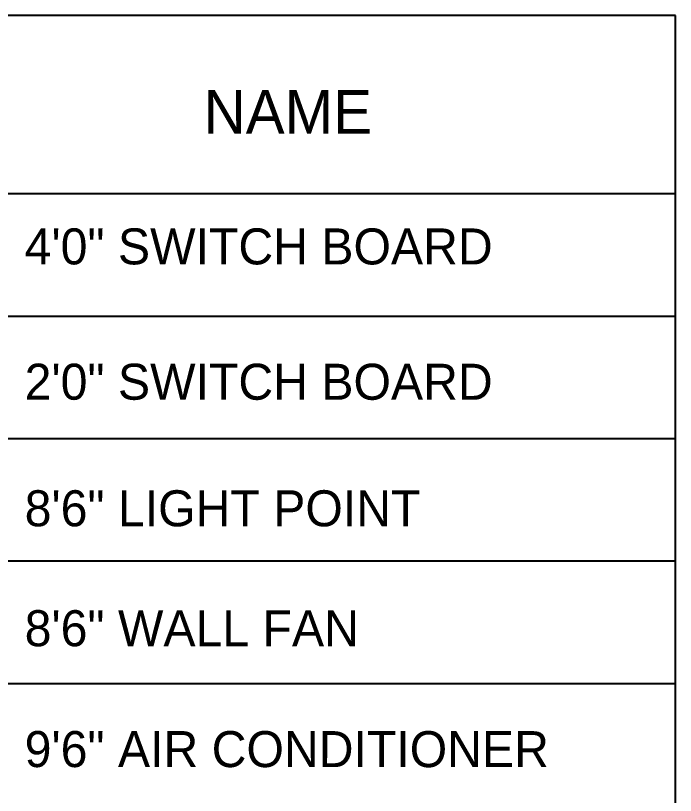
# Model space of a CAD drawing. Header units: inches. Extents: x 9636 to 21597, y -10243 to 557.
# Drawn here: x 12674.1 to 12768.3, y -5649.4 to -5537.9 of the extents above; entities that cross this region are included whole.
import ezdxf

# ---------------------------------------------------------------- set-up
doc = ezdxf.new("R2010")
doc.units = ezdxf.units.IN
doc.header["$MEASUREMENT"] = 0
doc.styles.add('HEMI', font='stylu.ttf')

msp = doc.modelspace()

# ---------------------------------------------------------------- linework, layer by layer
for p, q in [((12768.32, -5537.89), (12622.63, -5537.89)), ((12768.32, -5756), (12768.32, -5537.89)), ((12768.32, -5563.39), (12622.63, -5563.39)), ((12768.32, -5563.39), (12622.63, -5563.39)), ((12768.32, -5580.9), (12622.63, -5580.9)), ((12768.32, -5598.41), (12622.63, -5598.41)), ((12768.32, -5615.92), (12622.63, -5615.92)), ((12768.32, -5633.43), (12622.63, -5633.43))]:
    msp.add_line(p, q)

# ---------------------------------------------------------------- texts
at = {"lineweight": 15, "attachment_point": 1, "rotation": 359.9906, "style": 'HEMI'}
for s, insert, char_height, width in [('NAME', (12700.93, -5548.54), 6.224, 105.5233), ('4\'0" SWITCH BOARD', (12675.35, -5568.31), 5.1478, 87.2821), ('2\'0" SWITCH BOARD', (12675.35, -5587.66), 5.1478, 87.2821), ('8\'6" LIGHT POINT', (12675.35, -5605.76), 5.1478, 87.2821), ('8\'6" WALL FAN', (12675.35, -5622.91), 5.1478, 87.2821), ('9\'6" AIR CONDITIONER', (12675.35, -5640.19), 5.1478, 87.2821)]:
    msp.add_mtext(s, dxfattribs=dict(at, insert=insert, char_height=char_height, width=width))

doc.saveas('drawing.dxf')
